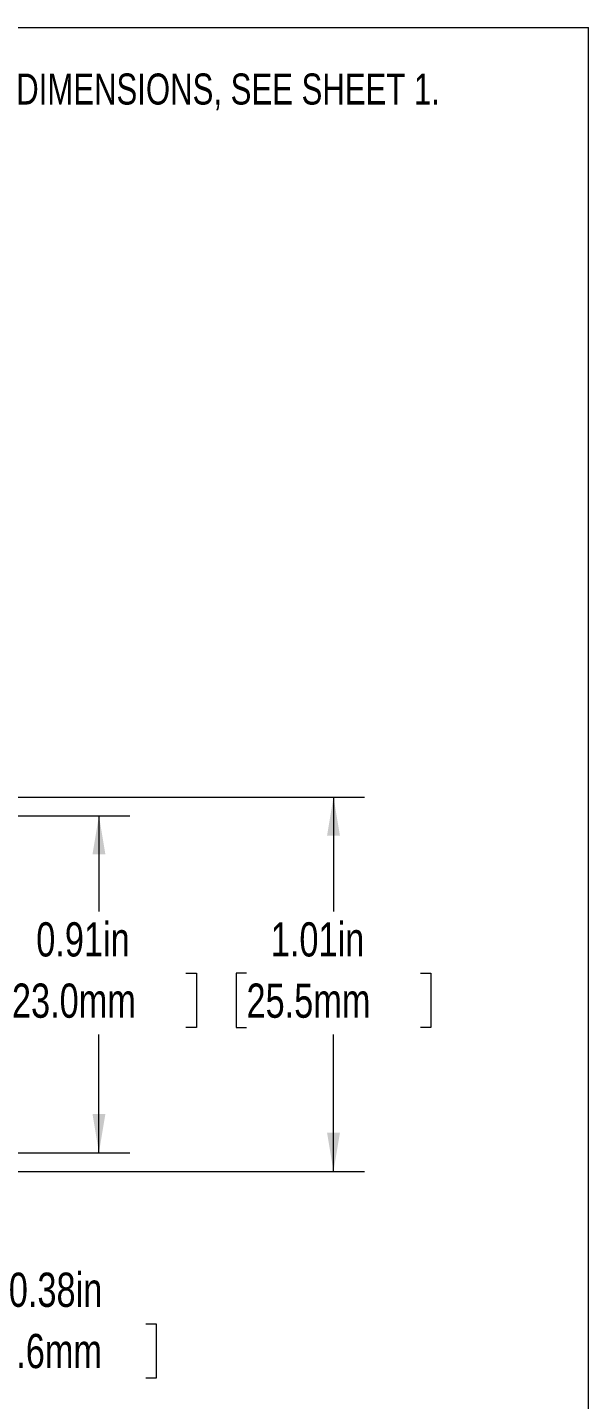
# Paper-space layout 'Inside Dim' of a CAD drawing. Header units: inches. Extents: x 0.04 to 7.3, y 0.02 to 5.63.
# Drawn here: x 5.789 to 7.296, y 1.949 to 5.634 of the extents above; entities that cross this region are included whole.
import ezdxf

# ---------------------------------------------------------------- set-up
doc = ezdxf.new("R2010")
doc.units = ezdxf.units.IN
doc.header["$MEASUREMENT"] = 0
doc.styles.add('SLDTEXTSTYLE0', font='TXT', dxfattribs={"width": 0.75})
doc.dimstyles.new('SLDDIMSTYLE0', dxfattribs={"dimtxt": 0.0918635171, "dimasz": 0.104, "dimexe": 0, "dimexo": 0.0625, "dimgap": 0.0229658793, "dimtad": 0, "dimtih": 1, "dimtoh": 1, "dimrnd": 1e-09, "dimzin": 12, "dimdsep": 46, "dimtxsty": 'SLDTEXTSTYLE0', "dimsah": 1, "dimcen": 0.09, "dimadec": 0, "dimazin": 3, "dimtfac": 1, "dimtofl": 0, "dimtmove": 0, "dimatfit": 3, "dimfxl": 1, "dimfrac": 2, "dimtolj": 1, "dimtzin": 12, "dimarcsym": 0})
doc.dimstyles.new('SLDDIMSTYLE4', dxfattribs={"dimtxt": 0.0918635171, "dimasz": 0.104, "dimexe": 0, "dimexo": 0.0625, "dimgap": 0.0229658793, "dimtad": 0, "dimtih": 1, "dimtoh": 1, "dimrnd": 1e-09, "dimdsep": 46, "dimtxsty": 'SLDTEXTSTYLE0', "dimsah": 1, "dimcen": 0.09, "dimadec": 0, "dimazin": 2, "dimtfac": 1, "dimtofl": 0, "dimtmove": 0, "dimatfit": 3, "dimfxl": 1, "dimfrac": 2, "dimtolj": 1, "dimtzin": 12, "dimarcsym": 0})

# ---------------------------------------------------------------- blocks, each defined once
blk = doc.blocks.new('_D_11')
at = {"color": 7, "linetype": 'Continuous', "lineweight": 0, "ltscale": 0.6666666667}
for p, q in [((5.2864243788, 3.5671523104), (6.6946730829, 3.5671523104)), ((6.6113397496, 3.5671523104), (6.6113397496, 3.2597940816)), ((6.3777257164, 3.0938974814), (6.3497360508, 3.0938974814)), ((6.3497360508, 3.0938974814), (6.3497360508, 2.9480641483)), ((6.8449537767, 3.0938974814), (6.8729434422, 3.0938974814)), ((6.8729434422, 3.0938974814), (6.8729434422, 2.9480641483)), ((6.3497360508, 2.9480641483), (6.3777257164, 2.9480641483)), ((6.8729434422, 2.9480641483), (6.8449537767, 2.9480641483)), ((6.6113397496, 2.5621523104), (6.6113397496, 2.9294043917)), ((5.2864243788, 2.5621523104), (6.6946730829, 2.5621523104))]:
    blk.add_line(p, q, dxfattribs=at)
for points in [[(6.6113397496, 3.5671523104), (6.5940064163, 3.4631523104), (6.6286730829, 3.4631523104)], [(6.6113397496, 2.5621523104), (6.6286730829, 2.6661523104), (6.5940064163, 2.6661523104)]]:
    blk.add_solid(points, dxfattribs=at)
at = {"color": 7, "linetype": 'Continuous', "lineweight": 0, "ltscale": 0.6666666667, "char_height": 0.0918635171, "attachment_point": 1, "style": 'SLDTEXTSTYLE0'}
for s, insert in [('1.01in', (6.4429870947, 3.2309755588)), ('25.5mm', (6.3777257164, 3.06648244))]:
    blk.add_mtext(s, dxfattribs=dict(at, insert=insert))
blk = doc.blocks.new('_D_12')
at = {"color": 7, "linetype": 'Continuous', "lineweight": 0, "ltscale": 0.6666666667}
for p, q in [((5.3364243788, 3.5171523104), (6.0647518231, 3.5171523104)), ((5.9814184897, 3.5171523104), (5.9814184897, 3.2597940816)), ((5.7478044565, 3.0938974814), (5.719814791, 3.0938974814)), ((5.719814791, 3.0938974814), (5.719814791, 2.9480641483)), ((6.2150325169, 3.0938974814), (6.2430221824, 3.0938974814)), ((6.2430221824, 3.0938974814), (6.2430221824, 2.9480641483)), ((5.719814791, 2.9480641483), (5.7478044565, 2.9480641483)), ((6.2430221824, 2.9480641483), (6.2150325169, 2.9480641483)), ((5.9814184897, 2.6121523104), (5.9814184897, 2.9294043917)), ((5.3364243788, 2.6121523104), (6.0647518231, 2.6121523104))]:
    blk.add_line(p, q, dxfattribs=at)
for points in [[(5.9814184897, 3.5171523104), (5.9640851564, 3.4131523104), (5.9987518231, 3.4131523104)], [(5.9814184897, 2.6121523104), (5.9987518231, 2.7161523104), (5.9640851564, 2.7161523104)]]:
    blk.add_solid(points, dxfattribs=at)
at = {"color": 7, "linetype": 'Continuous', "lineweight": 0, "ltscale": 0.6666666667, "char_height": 0.0918635171, "attachment_point": 1, "style": 'SLDTEXTSTYLE0'}
for s, insert in [('0.91in', (5.8130658348, 3.2309755588)), ('23.0mm', (5.7478044565, 3.06648244))]:
    blk.add_mtext(s, dxfattribs=dict(at, insert=insert))
blk = doc.blocks.new('_D_13')
at = {"color": 7, "linetype": 'Continuous', "lineweight": 0, "ltscale": 0.6666666667}
for p, q in [((5.0380910454, 2.901318977), (5.0380910454, 2.0704718477)), ((5.4155910454, 2.696318977), (5.4155910454, 2.0704718477)), ((5.0380910454, 2.153805181), (5.4155910454, 2.153805181)), ((5.4155910454, 2.153805181), (5.5992798405, 2.153805181)), ((5.7080659739, 2.1531034258), (5.6800763083, 2.1531034258)), ((5.6800763083, 2.1531034258), (5.6800763083, 2.0072700927)), ((6.1074170938, 2.1531034258), (6.1354067594, 2.1531034258)), ((6.1354067594, 2.1531034258), (6.1354067594, 2.0072700927)), ((5.6800763083, 2.0072700927), (5.7080659739, 2.0072700927)), ((6.1354067594, 2.0072700927), (6.1074170938, 2.0072700927))]:
    blk.add_line(p, q, dxfattribs=at)
for points in [[(5.0380910454, 2.153805181), (5.1420910454, 2.1364718477), (5.1420910454, 2.1711385144)], [(5.4155910454, 2.153805181), (5.3115910454, 2.1711385144), (5.3115910454, 2.1364718477)]]:
    blk.add_solid(points, dxfattribs=at)
at = {"color": 7, "linetype": 'Continuous', "lineweight": 0, "ltscale": 0.6666666667, "char_height": 0.0918635171, "attachment_point": 1, "style": 'SLDTEXTSTYLE0'}
for s, insert in [('0.38in', (5.739388882, 2.2901815032)), ('9.6mm', (5.7080659739, 2.1256883844))]:
    blk.add_mtext(s, dxfattribs=dict(at, insert=insert))

psp = doc.layouts.new('Inside Dim')

# ---------------------------------------------------------------- linework, layer by layer
at = {"color": 7, "linetype": 'Continuous', "lineweight": 0, "ltscale": 0.6666666667}
for p in [(0.0414527586, 5.6337370078), (7.2963046417, 0.0237050987)]:
    psp.add_line(p, (7.2963046417, 5.6337370078), dxfattribs=at)

# ---------------------------------------------------------------- texts
at = {"color": 7, "linetype": 'Continuous', "lineweight": 0, "ltscale": 0.6666666667, "insert": (5.1649904547, 5.5100562736), "char_height": 0.0833333333, "attachment_point": 1, "style": 'SLDTEXTSTYLE0'}
psp.add_mtext('FOR OUTSIDE DIMENSIONS, SEE SHEET 1.', dxfattribs=at)

# ---------------------------------------------------------------- dimensions: what is measured, and where the dimension line sits
at = {"color": 7, "linetype": 'Continuous', "lineweight": 0, "ltscale": 0.6666666667}
for base, p1, p2, dimstyle, picture, middle in [((6.6113397496, 2.5621523104), (5.2530910454, 3.5671523104), (5.2530910454, 2.5621523104), 'SLDDIMSTYLE0', '_D_11', (6.6113397496, 3.0945992366)), ((5.9814184897, 2.6121523104), (5.3030910454, 3.5171523104), (5.3030910454, 2.6121523104), 'SLDDIMSTYLE4', '_D_12', (5.9814184897, 3.0945992366))]:
    dim = psp.add_linear_dim(base=base, p1=p1, p2=p2, angle=90, dimstyle=dimstyle, dxfattribs=at)
    dim.commit()
    dim.dimension.update_dxf_attribs({"geometry": picture, "text_midpoint": middle, "dimtype": 160})
dim = psp.add_linear_dim(base=(5.4155910454, 2.153805181), p1=(5.0380910454, 2.9346523104), p2=(5.4155910454, 2.7296523104), dimstyle='SLDDIMSTYLE4', dxfattribs=at)
dim.commit()
dim.dimension.update_dxf_attribs({"geometry": '_D_13', "text_midpoint": (5.9077415369, 2.153805181), "dimtype": 160})

doc.saveas('drawing.dxf')
